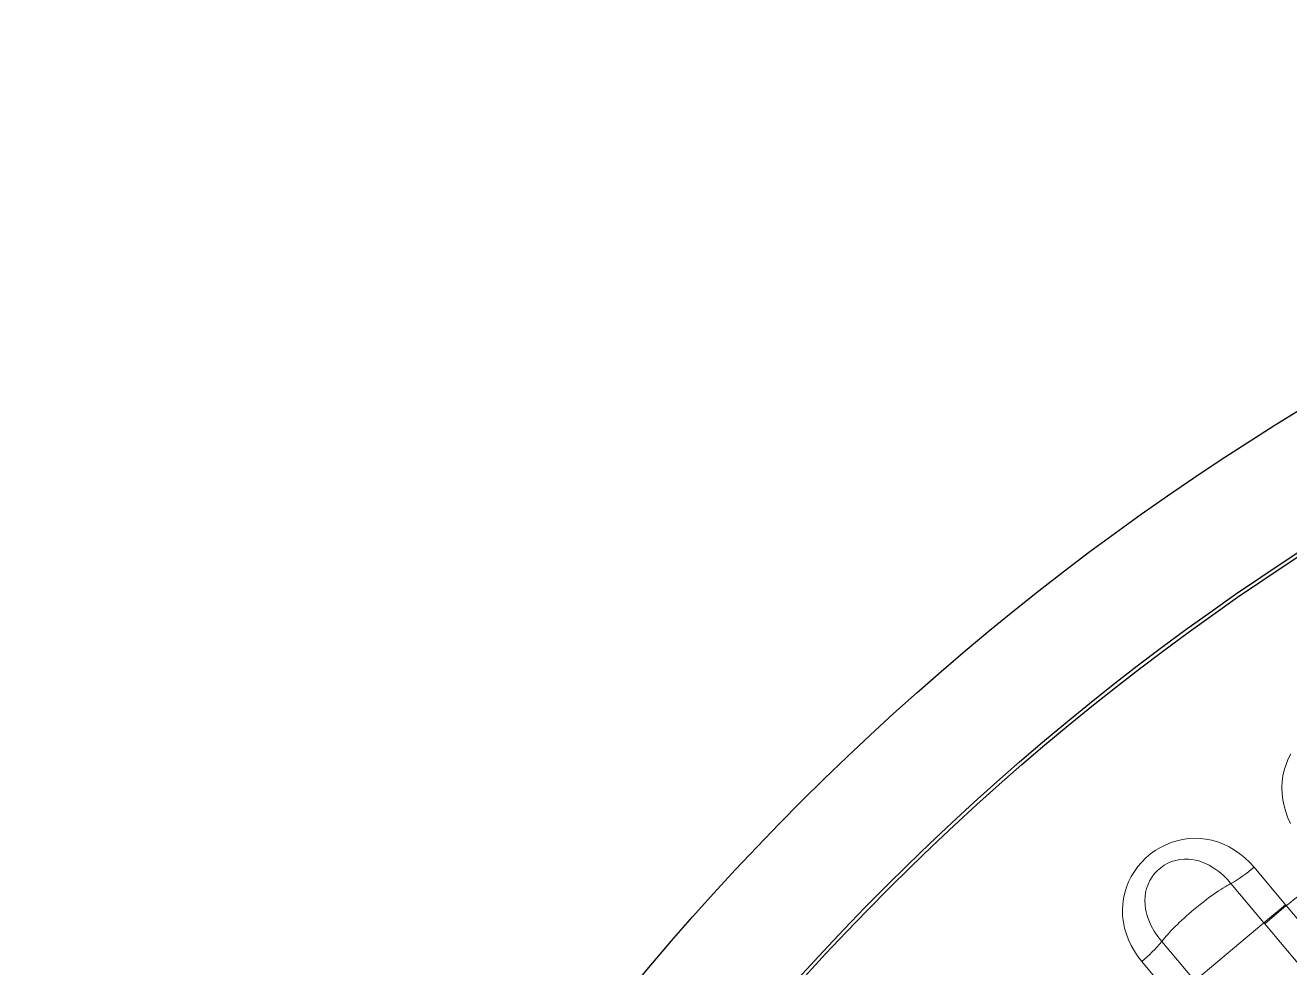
# Model space of a CAD drawing. Extents: x 0 to 297, y 0 to 562.
# Drawn here: x 116.45 to 134.13, y 548.55 to 561.73 of the extents above; entities that cross this region are included whole.
import ezdxf

# ---------------------------------------------------------------- set-up
doc = ezdxf.new("R2010")
doc.units = 0

msp = doc.modelspace()

# ---------------------------------------------------------------- linework, layer by layer
at = {"color": 7, "lineweight": 13, "ltscale": 0.017126}
msp.add_line((133.63, 549.956), (134.071, 549.431), dxfattribs=at)
at = {"color": 7, "lineweight": 13, "ltscale": 0.01795}
for p, q in [((133.307, 549.73), (133.768, 549.179)), ((132.802, 548.369), (132.339, 548.918))]:
    msp.add_line(p, q, dxfattribs=at)
at = {"color": 7, "lineweight": 13, "ltscale": 0.009852}
for p, q in [((133.768, 549.179), (134.071, 549.431)), ((133.779, 549.167), (134.081, 549.42))]:
    msp.add_line(p, q, dxfattribs=at)
at = {"color": 7, "lineweight": 13, "ltscale": 0.000371157}
msp.add_line((134.081, 549.42), (134.071, 549.431), dxfattribs=at)
at = {"color": 7, "lineweight": 13, "ltscale": 0.049583}
msp.add_line((135.355, 547.901), (134.081, 549.42), dxfattribs=at)
at = {"color": 7, "lineweight": 13, "ltscale": 0.03153}
msp.add_line((133.768, 549.179), (132.802, 548.369), dxfattribs=at)
at = {"color": 7, "lineweight": 13, "ltscale": 0.000416677}
msp.add_line((133.779, 549.167), (133.768, 549.179), dxfattribs=at)
at = {"color": 7, "lineweight": 13, "ltscale": 0.049584}
msp.add_line((135.053, 547.647), (133.779, 549.167), dxfattribs=at)
at = {"color": 7, "lineweight": 13, "ltscale": 0.017125}
msp.add_line((132.501, 548.114), (132.061, 548.639), dxfattribs=at)
at = {"color": 7, "lineweight": 13}
for points in [[(134.14, 550.569), (134.103, 550.649), (134.073, 550.732), (134.049, 550.815), (134.032, 550.9), (134.022, 550.985), (134.019, 551.07), (134.023, 551.153), (134.034, 551.235), (134.052, 551.315), (134.077, 551.394), (134.108, 551.47), (134.145, 551.544)], [(132.061, 548.639), (132.006, 548.709), (131.957, 548.783), (131.913, 548.86), (131.876, 548.939), (131.845, 549.02), (131.821, 549.103), (131.803, 549.187), (131.793, 549.272), (131.79, 549.355), (131.794, 549.437), (131.805, 549.519), (131.822, 549.599), (131.846, 549.678), (131.877, 549.754), (131.914, 549.828), (131.957, 549.899), (132.006, 549.966), (132.06, 550.029), (132.119, 550.088), (132.182, 550.142), (132.249, 550.191), (132.321, 550.234), (132.395, 550.271), (132.471, 550.302), (132.55, 550.327), (132.63, 550.345), (132.712, 550.356), (132.794, 550.361), (132.876, 550.359), (132.958, 550.349), (133.039, 550.333), (133.119, 550.311), (133.201, 550.279), (133.281, 550.241), (133.358, 550.196), (133.432, 550.144), (133.503, 550.087), (133.569, 550.024), (133.63, 549.956)], [(132.339, 548.918), (132.284, 548.989), (132.234, 549.063), (132.192, 549.139), (132.157, 549.216), (132.143, 549.255), (132.131, 549.295), (132.121, 549.334), (132.114, 549.373), (132.106, 549.431), (132.104, 549.489), (132.106, 549.546), (132.114, 549.601), (132.128, 549.66), (132.148, 549.716), (132.174, 549.77), (132.204, 549.821), (132.24, 549.868), (132.28, 549.911), (132.325, 549.949), (132.373, 549.983), (132.424, 550.012), (132.478, 550.035), (132.535, 550.052), (132.593, 550.064), (132.653, 550.07), (132.713, 550.07), (132.761, 550.065), (132.81, 550.057), (132.858, 550.045), (132.894, 550.033), (132.93, 550.019), (133.001, 549.986), (133.07, 549.945), (133.137, 549.897), (133.197, 549.846), (133.254, 549.79), (133.307, 549.73)]]:
    msp.add_lwpolyline(points, dxfattribs=at)
at = {"color": 7, "lineweight": 30}
for radius in [37.05, 35.375, 35.325]:
    msp.add_circle((153.502, 524.68), radius, dxfattribs=at)
at = {"color": 7, "lineweight": 13}
msp.add_circle((153.502, 524.68), 27.472, dxfattribs=at)
for centre, radius, start, end in [((132.332, 551.458), 1.985, 299.4411, 310.8233), ((153.502, 524.68), 31.452, 126.867, 128.133), ((130.807, 550.179), 1.985, 309.1767, 320.5589)]:
    msp.add_arc(centre, radius, start, end, dxfattribs=at)
msp.add_ellipse((132.877, 549.26), major_axis=(0.613, 0.514), ratio=0.171335, start_param=0.660114, end_param=2.481479, dxfattribs=at)

doc.saveas('drawing.dxf')
